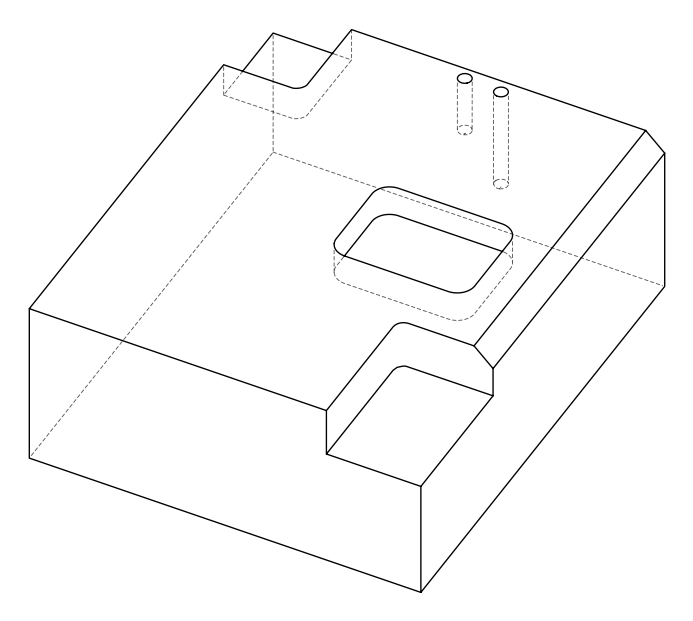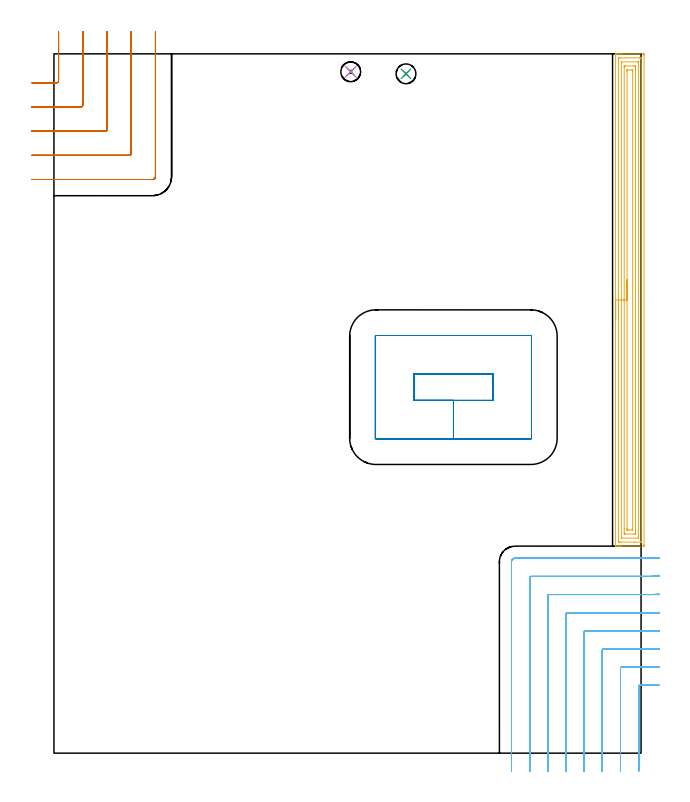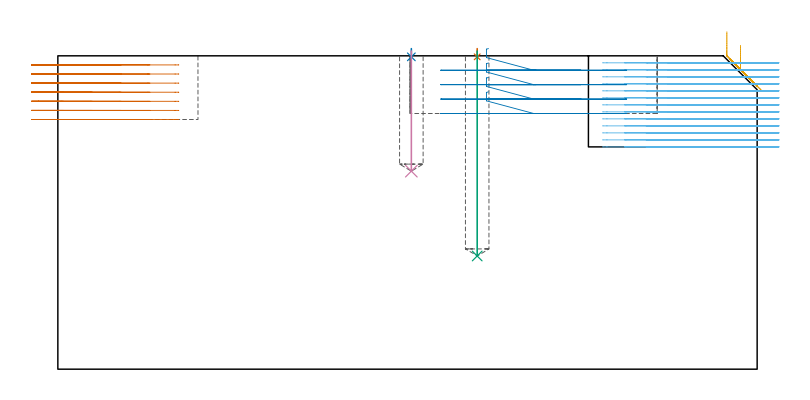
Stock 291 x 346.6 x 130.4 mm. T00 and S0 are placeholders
(PLAN: 8 operations, 5 tool changes, 47.9 min)
(1 SPOT_DRILL | STEP1POCKET | NXT0321_9005460120000 | 0.03 min | 2 mm3)
(2 SPOT_DRILL_1 | STEP1POCKET_1 | NXT0321_9005460120000 | 0.03 min | 1 mm3)
(3 DRILL_BLIND_HOLE_INTO_CENTER | STEP1POCKET | UGT0301_493 | 0.34 min | 6113 mm3)
(4 DRILL_BLIND_HOLE_INTO_CENTER_1 | STEP1POCKET_1 | UGT0301_493 | 0.2 min | 3458 mm3)
(5 AREA_MILL | FG_CHAMFER_SURFACE | UGT0205_001 | 10.07 min | 24954 mm3)
(6 MILL_CORNER_NOTCH_RECTANGULAR | CORNER_NOTCH_RECTANGULAR | NXT0201_011 | Follow Part, ap 3, ae 75% | 26.79 min | 271814 mm3)
(7 MILL_CORNER_NOTCH_RECTANGULAR_1 | CORNER_NOTCH_RECTANGULAR_1 | UGT0201_008 | Follow Part, ap 4, ae 75% | 6.85 min | 108124 mm3)
(8 MILL_RECTANGULAR_POCKET | POCKET_RECTANGULAR_STRAIGHT | UGT0201_109 | Follow Part, ap 6.35, ae 75% | 3.62 min | 185528 mm3)
(TOOL NXT0321_9005460120000 | NC Spot Drill, 142deg, 12mm, Carbide, Uncoated | D12 PA142 FL30 Z2)
(TOOL UGT0301_493 | Carbide Drill 9.8 mm | D9.8 PA118 FL87 Z2)
(TOOL UGT0205_001 | Chamfer Mill 20 x 3 x 45 deg. | D20 FL50 Z2)
(TOOL NXT0201_011 | ENDMILL 12mm [2P460-1200-NA 1630] | D12 FL38 Z6)
(TOOL UGT0201_008 | End Mill 16 mm | D16 FL32 Z4)
(TOOL UGT0201_109 | End Mill 25.4 mm | D25.4 FL25 Z2)
(OP 1 SPOT_DRILL)
G17 G21 G94 G90
T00 M6
G54
G17 G0 G90 X174.5 Y336.7 S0 M3
G43 Z140.4 H0
G94 G81 G98 Z129.978 F250. R133.4
G80
M5
M2
(OP 2 SPOT_DRILL_1)
G17 G21 G94 G90
T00 M6
G54
G17 G0 G90 X147.1 Y337.7 S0 M3
G43 Z140.4 H0
G94 G81 G98 Z129.974 F250. R133.4
G80
M5
M2
(OP 3 DRILL_BLIND_HOLE_INTO_CENTER)
G17 G21 G94 G90
T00 M6
G54
G17 G0 G90 X174.5 Y336.7 S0 M3
G43 Z140.4 H0
G94 G81 G98 Z47.1 F250. R132.4
G80
M5
M2
(OP 4 DRILL_BLIND_HOLE_INTO_CENTER_1)
G17 G21 G94 G90
T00 M6
G54
G17 G0 G90 X147.1 Y337.7 S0 M3
G43 Z140.4 H0
G94 G81 G98 Z82.4 F250. R132.4
G80
M5
M2
(OP 5 AREA_MILL)
G17 G21 G94 G90
T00 M6
G54
G17 G0 G90 X278.4 Y214.6 S1061 M3
G43 Z140.4 H0
G94 G1 Y214.638 Z139.528 F250.
Y214.752 Z138.663
Y214.941 Z137.812
Y215.203 Z136.98
Y215.537 Z136.174
Y215.94 Z135.4
Y216.408 Z134.664
Y216.94 Z133.972
Y217.529 Z133.329
Y218.172 Z132.74
Y218.864 Z132.208
Y219.6 Z131.74
Y220.374 Z131.337
Y221.18 Z131.003
Y222.012 Z130.741
Y222.863 Z130.552
Y223.728 Z130.438
Y224.6 Z130.4
Y346.439
X278.406 Y346.59 Z130.393
X278.72 Y346.6 Z130.079
X279.088 Z129.711
X279.724 Z129.071
X280.923 Z127.874
X281.486 Z127.308
X292.057 Z116.741
X292.34 Y346.598 Z116.457
X292.492 Y346.59 Z116.306
X292.499 Y346.437 Z116.299
X292.5 Y345.993 Z116.3
Y103.207
X292.496 Y102.76 Z116.302
X292.492 Y102.61 Z116.306
X292.338 Y102.6 Z116.459
X281.486 Z127.308
X280.923 Z127.874
X280.605 Z128.191
X280.042 Z128.754
X279.724 Z129.071
X278.719 Z130.08
X278.406 Y102.61 Z130.393
X278.4 Y102.761 Z130.4
Y224.6
X279.814 Z128.986
X279.815 Y344.508 Z128.985
X279.816 Y344.558 Z128.984
X279.818 Y344.581 Z128.982
X279.82 Y344.587 Z128.98
X279.831 Y344.59 Z128.969
X280.219 Y344.598 Z128.581
X283.301 Y344.6 Z125.499
X290.295 Y344.599 Z118.505
X290.792 Y344.597 Z118.008
X290.992 Y344.59 Z117.808
X291.079 Y344.568 Z117.721
X291.084 Y344.3 Z117.716
X291.085 Y344.207 Z117.715
Y104.692
X291.084 Y104.642 Z117.716
X291.082 Y104.618 Z117.718
X291.08 Y104.613 Z117.72
X291.069 Y104.61 Z117.731
X290.681 Y104.602 Z118.119
X287.599 Y104.6 Z121.201
X280.605 Y104.601 Z128.195
X280.108 Y104.604 Z128.692
X279.908 Y104.61 Z128.892
X279.821 Y104.632 Z128.979
X279.816 Y104.9 Z128.984
X279.815 Y104.993 Z128.985
X279.814 Y224.6 Z128.986
X281.228 Z127.572
Y341.791
X281.229 Y342.422 Z127.571
X281.231 Y342.552 Z127.569
X281.234 Y342.583 Z127.566
X281.236 Y342.59 Z127.564
X281.253 Y342.593 Z127.547
X281.312 Y342.599 Z127.488
X289.414 Z119.386
X289.589 Y342.597 Z119.211
X289.639 Y342.594 Z119.161
X289.664 Y342.59 Z119.136
X289.666 Y342.577 Z119.134
X289.669 Y342.509 Z119.131
X289.671 Y342.422 Z119.129
X289.672 Y107.409 Z119.128
X289.671 Y106.778 Z119.129
X289.669 Y106.647 Z119.131
X289.666 Y106.617 Z119.134
X289.664 Y106.61 Z119.136
X289.647 Y106.607 Z119.153
X289.588 Y106.601 Z119.212
X281.486 Z127.314
X281.311 Y106.603 Z127.489
X281.261 Y106.606 Z127.539
X281.236 Y106.61 Z127.564
X281.234 Y106.623 Z127.566
X281.231 Y106.691 Z127.569
X281.229 Y106.778 Z127.571
X281.228 Y224.6 Z127.572
X282.643 Z126.157
Y339.744
X282.645 Y340.355 Z126.155
X282.648 Y340.561 Z126.152
X282.65 Y340.588 Z126.15
X282.668 Y340.592 Z126.132
X282.72 Y340.596 Z126.08
X282.826 Y340.598 Z125.974
X283.248 Y340.6 Z125.552
X287.689 Z121.111
X288.079 Y340.59 Z120.721
X288.251 Y340.575 Z120.549
X288.252 Y340.477 Z120.548
X288.256 Y340.025 Z120.544
X288.257 Y339.744 Z120.543
Y339.131
Y109.456
X288.255 Y108.845 Z120.545
X288.252 Y108.639 Z120.548
X288.25 Y108.612 Z120.55
X288.232 Y108.608 Z120.568
X288.18 Y108.604 Z120.62
X288.074 Y108.601 Z120.726
X287.652 Y108.6 Z121.148
X283.211 Z125.589
X282.821 Y108.61 Z125.979
X282.65 Y108.625 Z126.15
X282.648 Y108.723 Z126.152
X282.644 Y109.175 Z126.156
X282.643 Y111.241 Z126.157
Y224.6
X284.057 Z124.743
Y338.105
X284.058 Y338.25 Z124.742
X284.063 Y338.541 Z124.737
X284.066 Y338.592 Z124.734
X284.071 Y338.595 Z124.729
X284.089 Y338.598 Z124.711
X284.129 Y338.6 Z124.671
X284.377 Z124.423
X286.139 Z122.661
X286.771 Y338.597 Z122.029
X286.813 Y338.594 Z121.987
X286.83 Y338.591 Z121.97
X286.836 Y338.468 Z121.964
X286.841 Y338.178 Z121.959
X286.843 Y338.032 Z121.957
Y111.095
X286.842 Y110.95 Z121.958
X286.837 Y110.659 Z121.963
X286.834 Y110.607 Z121.966
X286.829 Y110.605 Z121.971
X286.811 Y110.602 Z121.989
X286.771 Y110.6 Z122.029
X286.523 Z122.277
X284.761 Z124.039
X284.129 Y110.603 Z124.671
X284.087 Y110.606 Z124.713
X284.07 Y110.609 Z124.73
X284.064 Y110.732 Z124.736
X284.059 Y111.022 Z124.741
X284.057 Y111.168 Z124.743
Y224.6
Y225.472 Z124.781
Y226.336 Z124.895
Y227.188 Z125.084
Y228.02 Z125.346
Y228.826 Z125.68
Y229.6 Z126.083
Y230.336 Z126.552
Y231.028 Z127.083
Y231.671 Z127.672
Y232.26 Z128.315
Y232.791 Z129.007
Y233.26 Z129.743
Y233.663 Z130.517
Y233.997 Z131.323
Y234.259 Z132.155
Y234.448 Z133.007
Y234.562 Z133.872
Y234.6 Z134.743
G0 Z140.4
M5
M2
(OP 6 MILL_CORNER_NOTCH_RECTANGULAR)
G17 G21 G94 G90
T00 M6
G54
G17 G0 G90 X299.999 Y33.691 S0 M3
G43 Z140.4 H1
Z127.485
G94 G1 X297. Y33.619 F250.
G2 X295.472 Y33.6 R63. F500.
G1 X290.395
G3 X289.8 Y33.005 R0.6
G1 Y-6.
Y-9. F250.
G0 Z140.4
X299.999 Y42.707
Z127.485
G1 X297. Y42.622
G2 X295.472 Y42.6 R54. F500.
G1 X281.395
G3 X280.8 Y42.005 R0.6
G1 Y-6.
Y-9. F250.
G0 Z140.4
X299.998 Y51.728
Z127.485
G1 X297. Y51.626
G2 X295.472 Y51.6 R45. F500.
G1 X272.396
G3 X271.8 Y51.004 R0.6
G1 Y-6.
Y-9. F250.
G0 Z140.4
X299.997 Y60.76
Z127.485
G1 X297. Y60.632
G2 X295.472 Y60.6 R36. F500.
G1 X263.396
G3 X262.8 Y60.004 R0.6
G1 Y-6.
Y-9. F250.
G0 Z140.4
X299.995 Y69.813
Z127.485
G1 X297. Y69.643
G2 X295.472 Y69.6 R27. F500.
G1 X254.396
G3 X253.8 Y69.004 R0.6
G1 Y-6.
Y-9. F250.
G0 Z140.4
X299.989 Y78.92
Z127.485
G1 X297. Y78.665
G2 X295.472 Y78.6 R18. F500.
G1 X245.396
G3 X244.8 Y78.004 R0.6
G1 Y-6.
Y-9. F250.
G0 Z140.4
X299.956 Y88.24
Z127.485
G1 X297. Y87.731
G2 X295.472 Y87.6 R9. F500.
G1 X236.397
G3 X235.8 Y87.003 R0.6
G1 Y-6.
Y-9. F250.
G0 Z140.4
X298.472 Y96.6
Z127.485
G1 X295.472
X228.5 F500.
G3 X226.8 Y94.9 R1.7
G1 Y-6.
Y-9. F250.
G0 Z140.4
X299.999 Y33.671
Z124.569
G1 X297. Y33.612
G2 X295.757 Y33.6 R63. F500.
G1 X290.395
G3 X289.8 Y33.005 R0.6
G1 Y-6.
Y-9. F250.
G0 Z140.4
X299.999 Y42.683
Z124.569
G1 X297. Y42.614
G2 X295.757 Y42.6 R54. F500.
G1 X281.395
G3 X280.8 Y42.005 R0.6
G1 Y-6.
Y-9. F250.
G0 Z140.4
X299.999 Y51.7
Z124.569
G1 X297. Y51.617
G2 X295.757 Y51.6 R45. F500.
G1 X272.396
G3 X271.8 Y51.004 R0.6
G1 Y-6.
Y-9. F250.
G0 Z140.4
X299.998 Y60.725
Z124.569
G1 X297. Y60.621
G2 X295.757 Y60.6 R36. F500.
G1 X263.396
G3 X262.8 Y60.004 R0.6
G1 Y-6.
Y-9. F250.
G0 Z140.4
X299.997 Y69.767
Z124.569
G1 X297. Y69.629
G2 X295.757 Y69.6 R27. F500.
G1 X254.396
G3 X253.8 Y69.004 R0.6
G1 Y-6.
Y-9. F250.
G0 Z140.4
X299.993 Y78.85
Z124.569
G1 X297. Y78.643
G2 X295.757 Y78.6 R18. F500.
G1 X245.396
G3 X244.8 Y78.004 R0.6
G1 Y-6.
Y-9. F250.
G0 Z140.4
X299.971 Y88.101
Z124.569
G1 X297. Y87.686
G2 X295.757 Y87.6 R9. F500.
G1 X236.397
G3 X235.8 Y87.003 R0.6
G1 Y-6.
Y-9. F250.
G0 Z140.4
X298.757 Y96.6
Z124.569
G1 X295.757
X228.5 F500.
G3 X226.8 Y94.9 R1.7
G1 Y-6.
Y-9. F250.
G0 Z140.4
X300. Y33.602
Z121.654
G1 X297. Y33.6
X296.959 F500.
X290.395
G3 X289.8 Y33.005 R0.6
G1 Y-6.
Y-9. F250.
G0 Z140.4
X300. Y42.602
Z121.654
G1 X297. Y42.6
X296.959 F500.
X281.395
G3 X280.8 Y42.005 R0.6
G1 Y-6.
Y-9. F250.
G0 Z140.4
X300. Y51.603
Z121.654
G1 X297. Y51.6
X296.959 F500.
X272.396
G3 X271.8 Y51.004 R0.6
G1 Y-6.
Y-9. F250.
G0 Z140.4
X300. Y60.603
Z121.654
G1 X297. Y60.6
X296.959 F500.
X263.396
G3 X262.8 Y60.004 R0.6
G1 Y-6.
Y-9. F250.
G0 Z140.4
X300. Y69.605
Z121.654
G1 X297. Y69.6
X296.959 F500.
X254.396
G3 X253.8 Y69.004 R0.6
G1 Y-6.
Y-9. F250.
G0 Z140.4
X300. Y78.607
Z121.654
G1 X297. Y78.6
X296.959 F500.
X245.396
G3 X244.8 Y78.004 R0.6
G1 Y-6.
Y-9. F250.
G0 Z140.4
X300. Y87.614
Z121.654
G1 X297. Y87.6
X296.959 F500.
X236.397
G3 X235.8 Y87.003 R0.6
G1 Y-6.
Y-9. F250.
G0 Z140.4
X299.959 Y96.6
Z121.654
G1 X296.959
X228.5 F500.
G3 X226.8 Y94.9 R1.7
G1 Y-6.
Y-9. F250.
G0 Z140.4
X300. Y33.6
Z118.738
G1 X297.
X290.395 F500.
G3 X289.8 Y33.005 R0.6
G1 Y-6.
Y-9. F250.
G0 Z140.4
X300. Y42.6
Z118.738
G1 X297.
X281.395 F500.
G3 X280.8 Y42.005 R0.6
G1 Y-6.
Y-9. F250.
G0 Z140.4
X300. Y51.6
Z118.738
G1 X297.
X272.396 F500.
G3 X271.8 Y51.004 R0.6
G1 Y-6.
Y-9. F250.
G0 Z140.4
X300. Y60.6
Z118.738
G1 X297.
X263.396 F500.
G3 X262.8 Y60.004 R0.6
G1 Y-6.
Y-9. F250.
G0 Z140.4
X300. Y69.6
Z118.738
G1 X297.
X254.396 F500.
G3 X253.8 Y69.004 R0.6
G1 Y-6.
Y-9. F250.
G0 Z140.4
X300. Y78.6
Z118.738
G1 X297.
X245.396 F500.
G3 X244.8 Y78.004 R0.6
G1 Y-6.
Y-9. F250.
G0 Z140.4
X300. Y87.6
Z118.738
G1 X297.
X236.397 F500.
G3 X235.8 Y87.003 R0.6
G1 Y-6.
Y-9. F250.
G0 Z140.4
X300. Y96.6
Z118.738
G1 X297.
X228.5 F500.
G3 X226.8 Y94.9 R1.7
G1 Y-6.
Y-9. F250.
G0 Z140.4
X300. Y33.6
Z115.823
G1 X297.
X290.395 F500.
G3 X289.8 Y33.005 R0.6
G1 Y-6.
Y-9. F250.
G0 Z140.4
X300. Y42.6
Z115.823
G1 X297.
X281.395 F500.
G3 X280.8 Y42.005 R0.6
G1 Y-6.
Y-9. F250.
G0 Z140.4
X300. Y51.6
Z115.823
G1 X297.
X272.396 F500.
G3 X271.8 Y51.004 R0.6
G1 Y-6.
Y-9. F250.
G0 Z140.4
X300. Y60.6
Z115.823
G1 X297.
X263.396 F500.
G3 X262.8 Y60.004 R0.6
G1 Y-6.
Y-9. F250.
G0 Z140.4
X300. Y69.6
Z115.823
G1 X297.
X254.396 F500.
G3 X253.8 Y69.004 R0.6
G1 Y-6.
Y-9. F250.
G0 Z140.4
X300. Y78.6
Z115.823
G1 X297.
X245.396 F500.
G3 X244.8 Y78.004 R0.6
G1 Y-6.
Y-9. F250.
G0 Z140.4
X300. Y87.6
Z115.823
G1 X297.
X236.397 F500.
G3 X235.8 Y87.003 R0.6
G1 Y-6.
Y-9. F250.
G0 Z140.4
X300. Y96.6
Z115.823
G1 X297.
X228.5 F500.
G3 X226.8 Y94.9 R1.7
G1 Y-6.
Y-9. F250.
G0 Z140.4
X300. Y33.6
Z112.908
G1 X297.
X290.395 F500.
G3 X289.8 Y33.005 R0.6
G1 Y-6.
Y-9. F250.
G0 Z140.4
X300. Y42.6
Z112.908
G1 X297.
X281.395 F500.
G3 X280.8 Y42.005 R0.6
G1 Y-6.
Y-9. F250.
G0 Z140.4
X300. Y51.6
Z112.908
G1 X297.
X272.396 F500.
G3 X271.8 Y51.004 R0.6
G1 Y-6.
Y-9. F250.
G0 Z140.4
X300. Y60.6
Z112.908
G1 X297.
X263.396 F500.
G3 X262.8 Y60.004 R0.6
G1 Y-6.
Y-9. F250.
G0 Z140.4
X300. Y69.6
Z112.908
G1 X297.
X254.396 F500.
G3 X253.8 Y69.004 R0.6
G1 Y-6.
Y-9. F250.
G0 Z140.4
X300. Y78.6
Z112.908
G1 X297.
X245.396 F500.
G3 X244.8 Y78.004 R0.6
G1 Y-6.
Y-9. F250.
G0 Z140.4
X300. Y87.6
Z112.908
G1 X297.
X236.397 F500.
G3 X235.8 Y87.003 R0.6
G1 Y-6.
Y-9. F250.
G0 Z140.4
X300. Y96.6
Z112.908
G1 X297.
X228.5 F500.
G3 X226.8 Y94.9 R1.7
G1 Y-6.
Y-9. F250.
G0 Z140.4
X300. Y33.6
Z109.992
G1 X297.
X290.395 F500.
G3 X289.8 Y33.005 R0.6
G1 Y-6.
Y-9. F250.
G0 Z140.4
X300. Y42.6
Z109.992
G1 X297.
X281.395 F500.
G3 X280.8 Y42.005 R0.6
G1 Y-6.
Y-9. F250.
G0 Z140.4
X300. Y51.6
Z109.992
G1 X297.
X272.396 F500.
G3 X271.8 Y51.004 R0.6
G1 Y-6.
Y-9. F250.
G0 Z140.4
X300. Y60.6
Z109.992
G1 X297.
X263.396 F500.
G3 X262.8 Y60.004 R0.6
G1 Y-6.
Y-9. F250.
G0 Z140.4
X300. Y69.6
Z109.992
G1 X297.
X254.396 F500.
G3 X253.8 Y69.004 R0.6
G1 Y-6.
Y-9. F250.
G0 Z140.4
X300. Y78.6
Z109.992
G1 X297.
X245.396 F500.
G3 X244.8 Y78.004 R0.6
G1 Y-6.
Y-9. F250.
G0 Z140.4
X300. Y87.6
Z109.992
G1 X297.
X236.397 F500.
G3 X235.8 Y87.003 R0.6
G1 Y-6.
Y-9. F250.
G0 Z140.4
X300. Y96.6
Z109.992
G1 X297.
X228.5 F500.
G3 X226.8 Y94.9 R1.7
G1 Y-6.
Y-9. F250.
G0 Z140.4
X300. Y33.6
Z107.077
G1 X297.
X290.395 F500.
G3 X289.8 Y33.005 R0.6
G1 Y-6.
Y-9. F250.
G0 Z140.4
X300. Y42.6
Z107.077
G1 X297.
X281.395 F500.
G3 X280.8 Y42.005 R0.6
G1 Y-6.
Y-9. F250.
G0 Z140.4
X300. Y51.6
Z107.077
G1 X297.
X272.396 F500.
G3 X271.8 Y51.004 R0.6
G1 Y-6.
Y-9. F250.
G0 Z140.4
X300. Y60.6
Z107.077
G1 X297.
X263.396 F500.
G3 X262.8 Y60.004 R0.6
G1 Y-6.
Y-9. F250.
G0 Z140.4
X300. Y69.6
Z107.077
G1 X297.
X254.396 F500.
G3 X253.8 Y69.004 R0.6
G1 Y-6.
Y-9. F250.
G0 Z140.4
X300. Y78.6
Z107.077
G1 X297.
X245.396 F500.
G3 X244.8 Y78.004 R0.6
G1 Y-6.
Y-9. F250.
G0 Z140.4
X300. Y87.6
Z107.077
G1 X297.
X236.397 F500.
G3 X235.8 Y87.003 R0.6
G1 Y-6.
Y-9. F250.
G0 Z140.4
X300. Y96.6
Z107.077
G1 X297.
X228.5 F500.
G3 X226.8 Y94.9 R1.7
G1 Y-6.
Y-9. F250.
G0 Z140.4
X300. Y33.6
Z104.162
G1 X297.
X290.395 F500.
G3 X289.8 Y33.005 R0.6
G1 Y-6.
Y-9. F250.
G0 Z140.4
X300. Y42.6
Z104.162
G1 X297.
X281.395 F500.
G3 X280.8 Y42.005 R0.6
G1 Y-6.
Y-9. F250.
G0 Z140.4
X300. Y51.6
Z104.162
G1 X297.
X272.396 F500.
G3 X271.8 Y51.004 R0.6
G1 Y-6.
Y-9. F250.
G0 Z140.4
X300. Y60.6
Z104.162
G1 X297.
X263.396 F500.
G3 X262.8 Y60.004 R0.6
G1 Y-6.
Y-9. F250.
G0 Z140.4
X300. Y69.6
Z104.162
G1 X297.
X254.396 F500.
G3 X253.8 Y69.004 R0.6
G1 Y-6.
Y-9. F250.
G0 Z140.4
X300. Y78.6
Z104.162
G1 X297.
X245.396 F500.
G3 X244.8 Y78.004 R0.6
G1 Y-6.
Y-9. F250.
G0 Z140.4
X300. Y87.6
Z104.162
G1 X297.
X236.397 F500.
G3 X235.8 Y87.003 R0.6
G1 Y-6.
Y-9. F250.
G0 Z140.4
X300. Y96.6
Z104.162
G1 X297.
X228.5 F500.
G3 X226.8 Y94.9 R1.7
G1 Y-6.
Y-9. F250.
G0 Z140.4
X300. Y33.6
Z101.246
G1 X297.
X290.395 F500.
G3 X289.8 Y33.005 R0.6
G1 Y-6.
Y-9. F250.
G0 Z140.4
X300. Y42.6
Z101.246
G1 X297.
X281.395 F500.
G3 X280.8 Y42.005 R0.6
G1 Y-6.
Y-9. F250.
G0 Z140.4
X300. Y51.6
Z101.246
G1 X297.
X272.396 F500.
G3 X271.8 Y51.004 R0.6
G1 Y-6.
Y-9. F250.
G0 Z140.4
X300. Y60.6
Z101.246
G1 X297.
X263.396 F500.
G3 X262.8 Y60.004 R0.6
G1 Y-6.
Y-9. F250.
G0 Z140.4
X300. Y69.6
Z101.246
G1 X297.
X254.396 F500.
G3 X253.8 Y69.004 R0.6
G1 Y-6.
Y-9. F250.
G0 Z140.4
X300. Y78.6
Z101.246
G1 X297.
X245.396 F500.
G3 X244.8 Y78.004 R0.6
G1 Y-6.
Y-9. F250.
G0 Z140.4
X300. Y87.6
Z101.246
G1 X297.
X236.397 F500.
G3 X235.8 Y87.003 R0.6
G1 Y-6.
Y-9. F250.
G0 Z140.4
X300. Y96.6
Z101.246
G1 X297.
X228.5 F500.
G3 X226.8 Y94.9 R1.7
G1 Y-6.
Y-9. F250.
G0 Z140.4
X300. Y33.6
Z98.331
G1 X297.
X290.395 F500.
G3 X289.8 Y33.005 R0.6
G1 Y-6.
Y-9. F250.
G0 Z140.4
X300. Y42.6
Z98.331
G1 X297.
X281.395 F500.
G3 X280.8 Y42.005 R0.6
G1 Y-6.
Y-9. F250.
G0 Z140.4
X300. Y51.6
Z98.331
G1 X297.
X272.396 F500.
G3 X271.8 Y51.004 R0.6
G1 Y-6.
Y-9. F250.
G0 Z140.4
X300. Y60.6
Z98.331
G1 X297.
X263.396 F500.
G3 X262.8 Y60.004 R0.6
G1 Y-6.
Y-9. F250.
G0 Z140.4
X300. Y69.6
Z98.331
G1 X297.
X254.396 F500.
G3 X253.8 Y69.004 R0.6
G1 Y-6.
Y-9. F250.
G0 Z140.4
X300. Y78.6
Z98.331
G1 X297.
X245.396 F500.
G3 X244.8 Y78.004 R0.6
G1 Y-6.
Y-9. F250.
G0 Z140.4
X300. Y87.6
Z98.331
G1 X297.
X236.397 F500.
G3 X235.8 Y87.003 R0.6
G1 Y-6.
Y-9. F250.
G0 Z140.4
X300. Y96.6
Z98.331
G1 X297.
X228.5 F500.
G3 X226.8 Y94.9 R1.7
G1 Y-6.
Y-9. F250.
G0 Z140.4
X300. Y33.6
Z95.415
G1 X297.
X290.395 F500.
G3 X289.8 Y33.005 R0.6
G1 Y-6.
Y-9. F250.
G0 Z140.4
X300. Y42.6
Z95.415
G1 X297.
X281.395 F500.
G3 X280.8 Y42.005 R0.6
G1 Y-6.
Y-9. F250.
G0 Z140.4
X300. Y51.6
Z95.415
G1 X297.
X272.396 F500.
G3 X271.8 Y51.004 R0.6
G1 Y-6.
Y-9. F250.
G0 Z140.4
X300. Y60.6
Z95.415
G1 X297.
X263.396 F500.
G3 X262.8 Y60.004 R0.6
G1 Y-6.
Y-9. F250.
G0 Z140.4
X300. Y69.6
Z95.415
G1 X297.
X254.396 F500.
G3 X253.8 Y69.004 R0.6
G1 Y-6.
Y-9. F250.
G0 Z140.4
X300. Y78.6
Z95.415
G1 X297.
X245.396 F500.
G3 X244.8 Y78.004 R0.6
G1 Y-6.
Y-9. F250.
G0 Z140.4
X300. Y87.6
Z95.415
G1 X297.
X236.397 F500.
G3 X235.8 Y87.003 R0.6
G1 Y-6.
Y-9. F250.
G0 Z140.4
X300. Y96.6
Z95.415
G1 X297.
X228.5 F500.
G3 X226.8 Y94.9 R1.7
G1 Y-6.
Y-9. F250.
G0 Z140.4
X300. Y33.6
Z92.5
G1 X297.
X290.395 F500.
G3 X289.8 Y33.005 R0.6
G1 Y-6.
Y-9. F250.
G0 Z140.4
X300. Y42.6
Z92.5
G1 X297.
X281.395 F500.
G3 X280.8 Y42.005 R0.6
G1 Y-6.
Y-9. F250.
G0 Z140.4
X300. Y51.6
Z92.5
G1 X297.
X272.396 F500.
G3 X271.8 Y51.004 R0.6
G1 Y-6.
Y-9. F250.
G0 Z140.4
X300. Y60.6
Z92.5
G1 X297.
X263.396 F500.
G3 X262.8 Y60.004 R0.6
G1 Y-6.
Y-9. F250.
G0 Z140.4
X300. Y69.6
Z92.5
G1 X297.
X254.396 F500.
G3 X253.8 Y69.004 R0.6
G1 Y-6.
Y-9. F250.
G0 Z140.4
X300. Y78.6
Z92.5
G1 X297.
X245.396 F500.
G3 X244.8 Y78.004 R0.6
G1 Y-6.
Y-9. F250.
G0 Z140.4
X300. Y87.6
Z92.5
G1 X297.
X236.397 F500.
G3 X235.8 Y87.003 R0.6
G1 Y-6.
Y-9. F250.
G0 Z140.4
X300. Y96.6
Z92.5
G1 X297.
X228.5 F500.
G3 X226.8 Y94.9 R1.7
G1 Y-6.
Y-9. F250.
G0 Z140.4
M5
M2
(OP 7 MILL_CORNER_NOTCH_RECTANGULAR_1)
G17 G21 G94 G90
T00 M6
G54
G17 G0 G90 X-11. Y332.3 S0 M3
G43 Z140.4 H0
Z126.614
G94 G1 X-8. F250.
X1.505 F500.
G3 X2.3 Y333.095 R0.8
G1 Y354.6
Y357.6 F250.
G0 Z140.4
X-11. Y320.3
Z126.614
G1 X-8.
X13.504 F500.
G3 X14.3 Y321.096 R0.8
G1 Y354.6
Y357.6 F250.
G0 Z140.4
X-11. Y308.3
Z126.614
G1 X-8.
X25.504 F500.
G3 X26.3 Y309.096 R0.8
G1 Y354.6
Y357.6 F250.
G0 Z140.4
X-11. Y296.3
Z126.614
G1 X-8.
X37.504 F500.
G3 X38.3 Y297.096 R0.8
G1 Y354.6
Y357.6 F250.
G0 Z140.4
X-11. Y284.3
Z126.614
G1 X-8.
X48.8 F500.
G3 X50.3 Y285.8 R1.5
G1 Y354.6
Y357.6 F250.
G0 Z140.4
X-11. Y332.3
Z122.829
G1 X-8.
X1.505 F500.
G3 X2.3 Y333.095 R0.8
G1 Y354.6
Y357.6 F250.
G0 Z140.4
X-11. Y320.3
Z122.829
G1 X-8.
X13.504 F500.
G3 X14.3 Y321.096 R0.8
G1 Y354.6
Y357.6 F250.
G0 Z140.4
X-11. Y308.3
Z122.829
G1 X-8.
X25.504 F500.
G3 X26.3 Y309.096 R0.8
G1 Y354.6
Y357.6 F250.
G0 Z140.4
X-11. Y296.3
Z122.829
G1 X-8.
X37.504 F500.
G3 X38.3 Y297.096 R0.8
G1 Y354.6
Y357.6 F250.
G0 Z140.4
X-11. Y284.3
Z122.829
G1 X-8.
X48.8 F500.
G3 X50.3 Y285.8 R1.5
G1 Y354.6
Y357.6 F250.
G0 Z140.4
X-11. Y332.3
Z119.043
G1 X-8.
X1.505 F500.
G3 X2.3 Y333.095 R0.8
G1 Y354.6
Y357.6 F250.
G0 Z140.4
X-11. Y320.3
Z119.043
G1 X-8.
X13.504 F500.
G3 X14.3 Y321.096 R0.8
G1 Y354.6
Y357.6 F250.
G0 Z140.4
X-11. Y308.3
Z119.043
G1 X-8.
X25.504 F500.
G3 X26.3 Y309.096 R0.8
G1 Y354.6
Y357.6 F250.
G0 Z140.4
X-11. Y296.3
Z119.043
G1 X-8.
X37.504 F500.
G3 X38.3 Y297.096 R0.8
G1 Y354.6
Y357.6 F250.
G0 Z140.4
X-11. Y284.3
Z119.043
G1 X-8.
X48.8 F500.
G3 X50.3 Y285.8 R1.5
G1 Y354.6
Y357.6 F250.
G0 Z140.4
X-11. Y332.3
Z115.257
G1 X-8.
X1.505 F500.
G3 X2.3 Y333.095 R0.8
G1 Y354.6
Y357.6 F250.
G0 Z140.4
X-11. Y320.3
Z115.257
G1 X-8.
X13.504 F500.
G3 X14.3 Y321.096 R0.8
G1 Y354.6
Y357.6 F250.
G0 Z140.4
X-11. Y308.3
Z115.257
G1 X-8.
X25.504 F500.
G3 X26.3 Y309.096 R0.8
G1 Y354.6
Y357.6 F250.
G0 Z140.4
X-11. Y296.3
Z115.257
G1 X-8.
X37.504 F500.
G3 X38.3 Y297.096 R0.8
G1 Y354.6
Y357.6 F250.
G0 Z140.4
X-11. Y284.3
Z115.257
G1 X-8.
X48.8 F500.
G3 X50.3 Y285.8 R1.5
G1 Y354.6
Y357.6 F250.
G0 Z140.4
X-11. Y332.3
Z111.471
G1 X-8.
X1.505 F500.
G3 X2.3 Y333.095 R0.8
G1 Y354.6
Y357.6 F250.
G0 Z140.4
X-11. Y320.3
Z111.471
G1 X-8.
X13.504 F500.
G3 X14.3 Y321.096 R0.8
G1 Y354.6
Y357.6 F250.
G0 Z140.4
X-11. Y308.3
Z111.471
G1 X-8.
X25.504 F500.
G3 X26.3 Y309.096 R0.8
G1 Y354.6
Y357.6 F250.
G0 Z140.4
X-11. Y296.3
Z111.471
G1 X-8.
X37.504 F500.
G3 X38.3 Y297.096 R0.8
G1 Y354.6
Y357.6 F250.
G0 Z140.4
X-11. Y284.3
Z111.471
G1 X-8.
X48.8 F500.
G3 X50.3 Y285.8 R1.5
G1 Y354.6
Y357.6 F250.
G0 Z140.4
X-11. Y332.3
Z107.686
G1 X-8.
X1.505 F500.
G3 X2.3 Y333.095 R0.8
G1 Y354.6
Y357.6 F250.
G0 Z140.4
X-11. Y320.3
Z107.686
G1 X-8.
X13.504 F500.
G3 X14.3 Y321.096 R0.8
G1 Y354.6
Y357.6 F250.
G0 Z140.4
X-11. Y308.3
Z107.686
G1 X-8.
X25.504 F500.
G3 X26.3 Y309.096 R0.8
G1 Y354.6
Y357.6 F250.
G0 Z140.4
X-11. Y296.3
Z107.686
G1 X-8.
X37.504 F500.
G3 X38.3 Y297.096 R0.8
G1 Y354.6
Y357.6 F250.
G0 Z140.4
X-11. Y284.3
Z107.686
G1 X-8.
X48.8 F500.
G3 X50.3 Y285.8 R1.5
G1 Y354.6
Y357.6 F250.
G0 Z140.4
X-11. Y332.3
Z103.9
G1 X-8.
X1.505 F500.
G3 X2.3 Y333.095 R0.8
G1 Y354.6
Y357.6 F250.
G0 Z140.4
X-11. Y320.3
Z103.9
G1 X-8.
X13.504 F500.
G3 X14.3 Y321.096 R0.8
G1 Y354.6
Y357.6 F250.
G0 Z140.4
X-11. Y308.3
Z103.9
G1 X-8.
X25.504 F500.
G3 X26.3 Y309.096 R0.8
G1 Y354.6
Y357.6 F250.
G0 Z140.4
X-11. Y296.3
Z103.9
G1 X-8.
X37.504 F500.
G3 X38.3 Y297.096 R0.8
G1 Y354.6
Y357.6 F250.
G0 Z140.4
X-11. Y284.3
Z103.9
G1 X-8.
X48.8 F500.
G3 X50.3 Y285.8 R1.5
G1 Y354.6
Y357.6 F250.
G0 Z140.4
M5
M2
(OP 8 MILL_RECTANGULAR_POCKET)
G17 G21 G94 G90
T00 M6
G54
G17 G0 G90 X179.188 Y187.95 S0 M3
G43 Z140.4 H0
Z133.4
G94 G1 X178.35 Z133.175 F250.
Y174.85 Z129.665
X198. Z124.4
X217.65 F500.
Y187.95
X178.35
Y174.85
X198.
Y155.8
X236.4
G3 X236.7 Y156.1 R0.3
G1 Y206.7
G3 X236.4 Y207. R0.3
G1 X159.6
G3 X159.3 Y206.7 R0.3
G1 Y156.1
G3 X159.6 Y155.8 R0.3
G1 X198.
X199.
G0 X179.188 Y187.95 Z127.4
G1 X178.35 Z127.175 F250.
Y174.85 Z123.665
X198. Z118.4
X217.65 F500.
Y187.95
X178.35
Y174.85
X198.
Y155.8
X236.4
G3 X236.7 Y156.1 R0.3
G1 Y206.7
G3 X236.4 Y207. R0.3
G1 X159.6
G3 X159.3 Y206.7 R0.3
G1 Y156.1
G3 X159.6 Y155.8 R0.3
G1 X198.
X199.
G0 X179.188 Y187.95 Z121.4
G1 X178.35 Z121.175 F250.
Y174.85 Z117.665
X198. Z112.4
X217.65 F500.
Y187.95
X178.35
Y174.85
X198.
Y155.8
X236.4
G3 X236.7 Y156.1 R0.3
G1 Y206.7
G3 X236.4 Y207. R0.3
G1 X159.6
G3 X159.3 Y206.7 R0.3
G1 Y156.1
G3 X159.6 Y155.8 R0.3
G1 X198.
X199.
G0 X179.188 Y187.95 Z115.4
G1 X178.35 Z115.175 F250.
Y174.85 Z111.665
X198. Z106.4
X217.65 F500.
Y187.95
X178.35
Y174.85
X198.
Y155.8
X236.4
G3 X236.7 Y156.1 R0.3
G1 Y206.7
G3 X236.4 Y207. R0.3
G1 X159.6
G3 X159.3 Y206.7 R0.3
G1 Y156.1
G3 X159.6 Y155.8 R0.3
G1 X198.
X199.
G0 Z140.4
M5
M2
